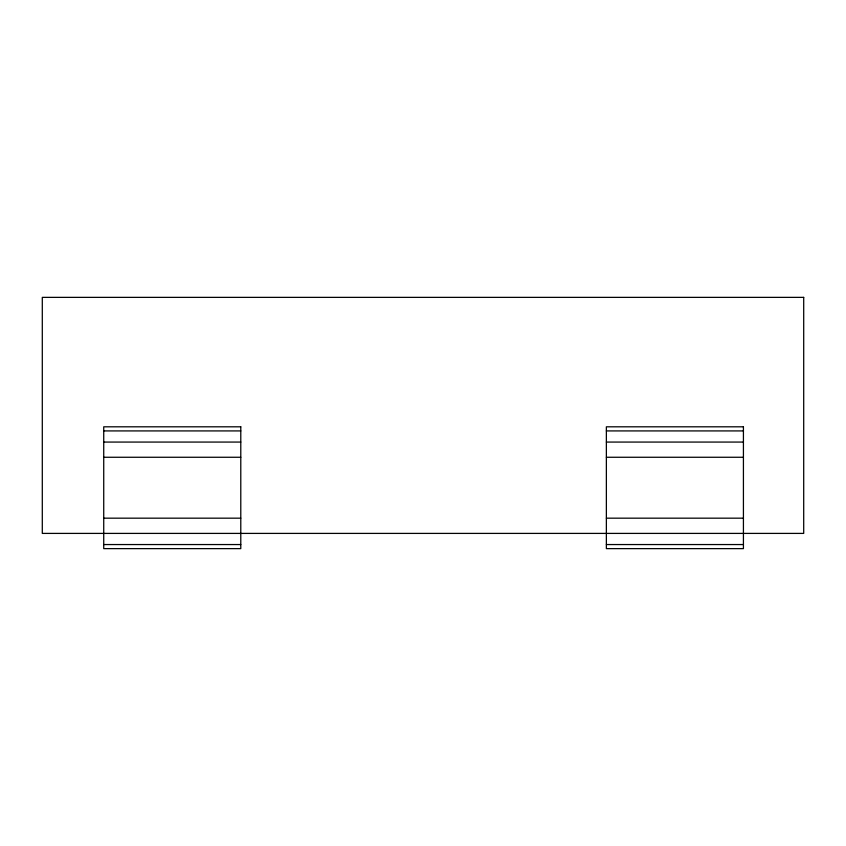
<?xml version="1.0" encoding="UTF-8"?>
<svg xmlns="http://www.w3.org/2000/svg" width="846" height="846" viewBox="0 0 846 846"><rect width="100%" height="100%" fill="white"/><g stroke="black" fill="none" stroke-linecap="round" stroke-linejoin="round"><path stroke-width="1.27" d="M103.73 430.921L240.782 430.921M606.37 430.921L743.423 430.921M103.73 442.067L240.782 442.067M606.37 442.067L743.423 442.067M103.73 457.263L240.782 457.263M606.37 457.263L743.423 457.263M103.73 518.175L240.782 518.175M606.37 518.175L743.423 518.175M103.73 544.549L240.782 544.549M606.37 544.549L743.423 544.549M803.7 297.369L42.3 297.369L42.3 533.403L803.7 533.403L803.7 297.369M240.782 426.807L103.73 426.807L103.73 548.631L240.782 548.631L240.782 426.807M743.423 426.807L606.37 426.807L606.37 548.631L743.423 548.631L743.423 426.807"/></g></svg>
